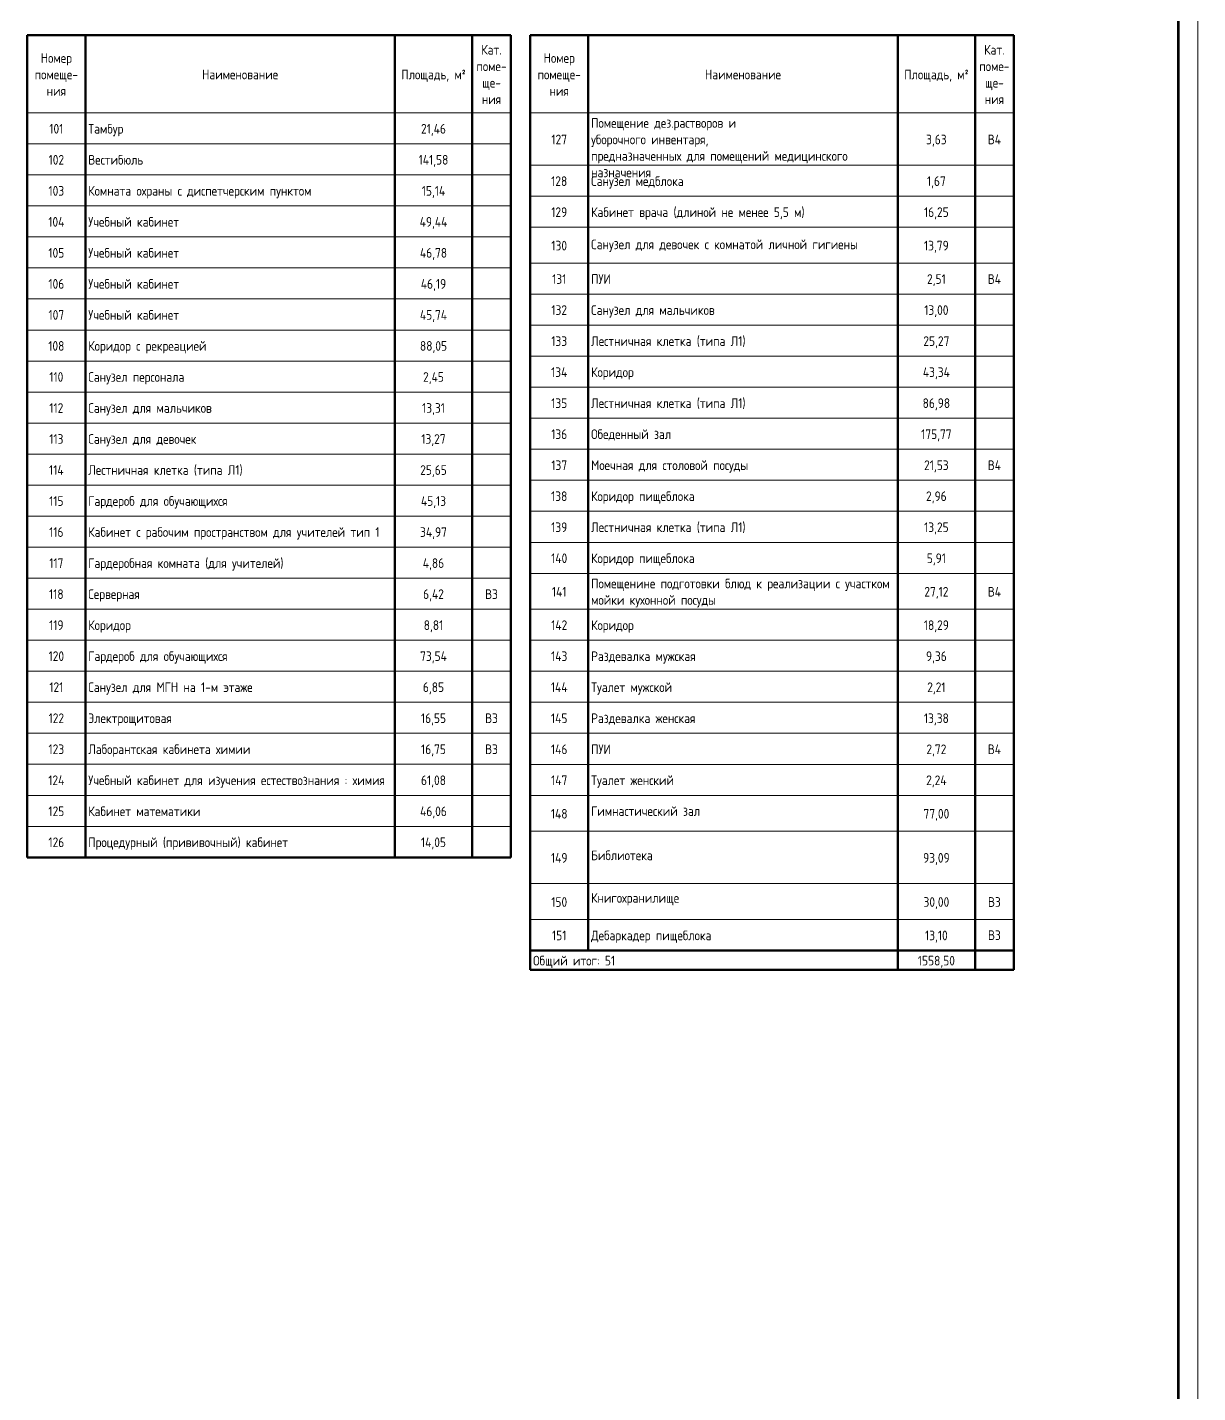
# Model space of a CAD drawing. Header units: millimetres. Extents: x -325553 to 627452, y -28539 to 738858.
# Drawn here: x 1951 to 32207, y 436043 to 471333 of the extents above; entities that cross this region are included whole.
import ezdxf

# ---------------------------------------------------------------- set-up
doc = ezdxf.new("R2010")
doc.units = ezdxf.units.MM
for name, color, linetype, lineweight in [('Графика', 7, 'Continuous', 20), ('Линии', 7, 'Continuous', 9), ('ОФ_рамка', 8, 'Continuous', 60)]:
    doc.layers.add(name, color=color, linetype=linetype, lineweight=lineweight)
doc.styles.add('GOST Common_8', font='', dxfattribs={"width": 0.9, "height": 3.5})
doc.styles.get('GOST Common_8').set_extended_font_data('GOST type B')

# ---------------------------------------------------------------- blocks, each defined once
blk = doc.blocks.new('А0')
at = {"layer": 'ОФ_рамка', "color": 0, "linetype": 'Continuous', "lineweight": 5, "ltscale": 100}
blk.add_lwpolyline([(341068, -393717), (341068, -309617)], dxfattribs=at)
at = {"layer": 'ОФ_рамка', "color": 0, "linetype": 'Continuous', "ltscale": 100}
blk.add_lwpolyline([(340568, -393217), (340568, -310117)], dxfattribs=at)
blk = doc.blocks.new('1 этаж')
at = {"layer": 'Линии', "color": 251, "lineweight": 50, "true_color": 0x636466}
for p, q in [((1211, 33209), (1211, 31204)), ((1211, 33209), (13711, 33209)), ((2711, 33209), (2711, 31204)), ((10711, 33209), (10711, 31204)), ((12711, 33209), (12711, 31204)), ((13711, 33209), (13711, 31204)), ((14211, 33209), (14211, 31204)), ((14211, 33209), (26712, 33209)), ((15711, 33209), (15711, 31204)), ((23711, 33209), (23711, 31204)), ((25711, 33209), (25711, 31204)), ((26711, 33209), (26711, 31204)), ((1211, 31204), (1211, 30402)), ((2711, 31204), (2711, 30402)), ((10711, 31204), (10711, 30402)), ((12711, 31204), (12711, 30402)), ((13711, 31204), (13711, 30402)), ((14211, 31204), (14211, 29851)), ((15711, 31204), (15711, 29851)), ((23711, 31204), (23711, 29851)), ((25711, 31204), (25711, 29851)), ((26711, 31204), (26711, 29851)), ((1211, 30402), (1211, 29601)), ((2711, 30402), (2711, 29601)), ((10711, 30402), (10711, 29601)), ((12711, 30402), (12711, 29601)), ((13711, 30402), (13711, 29601)), ((14211, 29851), (14211, 29049)), ((15711, 29851), (15711, 29049)), ((23711, 29851), (23711, 29049)), ((25711, 29851), (25711, 29049)), ((26711, 29851), (26711, 29049)), ((1211, 29601), (1211, 28799)), ((2711, 29601), (2711, 28799)), ((10711, 29601), (10711, 28799)), ((12711, 29601), (12711, 28799)), ((13711, 29601), (13711, 28799)), ((14211, 29049), (14211, 28247)), ((15711, 29049), (15711, 28247)), ((23711, 29049), (23711, 28247)), ((25711, 29049), (25711, 28247)), ((26711, 29049), (26711, 28247)), ((1211, 28799), (1211, 27997)), ((2711, 28799), (2711, 27997)), ((10711, 28799), (10711, 27997)), ((12711, 28799), (12711, 27997)), ((13711, 28799), (13711, 27997)), ((14211, 28247), (14211, 27320)), ((15711, 28247), (15711, 27320)), ((23711, 28247), (23711, 27320)), ((25711, 28247), (25711, 27320)), ((26711, 28247), (26711, 27320)), ((1211, 27997), (1211, 27195)), ((2711, 27997), (2711, 27195)), ((10711, 27997), (10711, 27195)), ((12711, 27997), (12711, 27195)), ((13711, 27997), (13711, 27195)), ((1211, 27195), (1211, 26393)), ((2711, 27195), (2711, 26393)), ((10711, 27195), (10711, 26393)), ((12711, 27195), (12711, 26393)), ((13711, 27195), (13711, 26393)), ((14211, 27320), (14211, 26518)), ((15711, 27320), (15711, 26518)), ((23711, 27320), (23711, 26518)), ((25711, 27320), (25711, 26518)), ((26711, 27320), (26711, 26518)), ((14211, 26518), (14211, 25716)), ((15711, 26518), (15711, 25716)), ((23711, 26518), (23711, 25716)), ((25711, 26518), (25711, 25716)), ((26711, 26518), (26711, 25716)), ((1211, 26393), (1211, 25591)), ((2711, 26393), (2711, 25591)), ((10711, 26393), (10711, 25591)), ((12711, 26393), (12711, 25591)), ((13711, 26393), (13711, 25591)), ((1211, 25591), (1211, 24790)), ((2711, 25591), (2711, 24790)), ((10711, 25591), (10711, 24790)), ((12711, 25591), (12711, 24790)), ((13711, 25591), (13711, 24790)), ((14211, 25716), (14211, 24914)), ((15711, 25716), (15711, 24914)), ((23711, 25716), (23711, 24914)), ((25711, 25716), (25711, 24914)), ((26711, 25716), (26711, 24914)), ((1211, 24790), (1211, 23988)), ((1211, 24790), (1211, 23988)), ((2711, 24790), (2711, 23988)), ((2711, 24790), (2711, 23988)), ((10711, 24790), (10711, 23988)), ((10711, 24790), (10711, 23988)), ((12711, 24790), (12711, 23988)), ((12711, 24790), (12711, 23988)), ((13711, 24790), (13711, 23988)), ((14211, 24914), (14211, 24112)), ((15711, 24914), (15711, 24112)), ((23711, 24914), (23711, 24112)), ((25711, 24914), (25711, 24112)), ((26711, 24914), (26711, 24112)), ((14211, 24112), (14211, 23311)), ((15711, 24112), (15711, 23311)), ((23711, 24112), (23711, 23311)), ((25711, 24112), (25711, 23311)), ((26711, 24112), (26711, 23311)), ((1211, 23988), (1211, 23186)), ((2711, 23988), (2711, 23186)), ((10711, 23988), (10711, 23186)), ((12711, 23988), (12711, 23186)), ((13711, 23988), (13711, 23186)), ((14211, 23311), (14211, 22509)), ((15711, 23311), (15711, 22509)), ((23711, 23311), (23711, 22509)), ((25711, 23311), (25711, 22509)), ((26711, 23311), (26711, 22509)), ((1211, 23186), (1211, 22384)), ((2711, 23186), (2711, 22384)), ((10711, 23186), (10711, 22384)), ((12711, 23186), (12711, 22384)), ((13711, 23186), (13711, 22384)), ((1211, 22384), (1211, 21582)), ((2711, 22384), (2711, 21582)), ((10711, 22384), (10711, 21582)), ((12711, 22384), (12711, 21582)), ((13711, 22384), (13711, 21582)), ((14211, 22509), (14211, 21707)), ((15711, 22509), (15711, 21707)), ((23711, 22509), (23711, 21707)), ((25711, 22509), (25711, 21707)), ((26711, 22509), (26711, 21707)), ((1211, 21582), (1211, 20780)), ((2711, 21582), (2711, 20780)), ((10711, 21582), (10711, 20780)), ((12711, 21582), (12711, 20780)), ((13711, 21582), (13711, 20780)), ((14211, 21707), (14211, 20905)), ((15711, 21707), (15711, 20905)), ((23711, 21707), (23711, 20905)), ((25711, 21707), (25711, 20905)), ((26711, 21707), (26711, 20905)), ((14211, 20905), (14211, 20103)), ((15711, 20905), (15711, 20103)), ((23711, 20905), (23711, 20103)), ((25711, 20905), (25711, 20103)), ((26711, 20905), (26711, 20103)), ((1211, 20780), (1211, 19978)), ((2711, 20780), (2711, 19978)), ((10711, 20780), (10711, 19978)), ((12711, 20780), (12711, 19978)), ((13711, 20780), (13711, 19978)), ((1211, 19978), (1211, 19177)), ((2711, 19978), (2711, 19177)), ((10711, 19978), (10711, 19177)), ((12711, 19978), (12711, 19177)), ((13711, 19978), (13711, 19177)), ((14211, 20103), (14211, 19301)), ((15711, 20103), (15711, 19301)), ((23711, 20103), (23711, 19301)), ((25711, 20103), (25711, 19301)), ((26711, 20103), (26711, 19301)), ((1211, 19177), (1211, 18375)), ((2711, 19177), (2711, 18375)), ((10711, 19177), (10711, 18375)), ((12711, 19177), (12711, 18375)), ((13711, 19177), (13711, 18375)), ((14211, 19301), (14211, 18374)), ((15711, 19301), (15711, 18374)), ((23711, 19301), (23711, 18374)), ((25711, 19301), (25711, 18374)), ((26711, 19301), (26711, 18374)), ((1211, 18375), (1211, 17573)), ((2711, 18375), (2711, 17573)), ((10711, 18375), (10711, 17573)), ((12711, 18375), (12711, 17573)), ((13711, 18375), (13711, 17573)), ((14211, 18374), (14211, 17572)), ((15711, 18374), (15711, 17572)), ((23711, 18374), (23711, 17572)), ((25711, 18374), (25711, 17572)), ((26711, 18374), (26711, 17572)), ((1211, 17573), (1211, 16771)), ((1211, 17573), (1211, 16771)), ((2711, 17573), (2711, 16771)), ((2711, 17573), (2711, 16771)), ((10711, 17573), (10711, 16771)), ((10711, 17573), (10711, 16771)), ((12711, 17573), (12711, 16771)), ((12711, 17573), (12711, 16771)), ((13711, 17573), (13711, 16771)), ((13711, 17573), (13711, 16771)), ((14211, 17572), (14211, 16770)), ((15711, 17572), (15711, 16770)), ((23711, 17572), (23711, 16770)), ((25711, 17572), (25711, 16770)), ((26711, 17572), (26711, 16770)), ((1211, 16771), (1211, 15969)), ((2711, 16771), (2711, 15969)), ((10711, 16771), (10711, 15969)), ((12711, 16771), (12711, 15969)), ((13711, 16771), (13711, 15969)), ((14211, 16770), (14211, 15969)), ((15711, 16770), (15711, 15969)), ((23711, 16770), (23711, 15969)), ((25711, 16770), (25711, 15969)), ((26711, 16770), (26711, 15969)), ((1211, 15969), (1211, 15167)), ((2711, 15969), (2711, 15167)), ((10711, 15969), (10711, 15167)), ((12711, 15969), (12711, 15167)), ((13711, 15969), (13711, 15167)), ((14211, 15969), (14211, 15167)), ((15711, 15969), (15711, 15167)), ((23711, 15969), (23711, 15167)), ((25711, 15969), (25711, 15167)), ((26711, 15969), (26711, 15167)), ((1211, 15167), (1211, 14366)), ((2711, 15167), (2711, 14366)), ((10711, 15167), (10711, 14366)), ((12711, 15167), (12711, 14366)), ((13711, 15167), (13711, 14366)), ((14211, 15167), (14211, 14365)), ((15711, 15167), (15711, 14365)), ((23711, 15167), (23711, 14365)), ((25711, 15167), (25711, 14365)), ((26711, 15167), (26711, 14365)), ((1211, 14366), (1211, 13564)), ((2711, 14366), (2711, 13564)), ((10711, 14366), (10711, 13564)), ((12711, 14366), (12711, 13564)), ((13711, 14366), (13711, 13564)), ((14211, 14365), (14211, 13563)), ((15711, 14365), (15711, 13563)), ((23711, 14365), (23711, 13563)), ((25711, 14365), (25711, 13563)), ((26711, 14365), (26711, 13563)), ((1211, 13564), (1211, 12762)), ((2711, 13564), (2711, 12762)), ((10711, 13564), (10711, 12762)), ((12711, 13564), (12711, 12762)), ((13711, 13564), (13711, 12762)), ((14211, 13563), (14211, 12636)), ((15711, 13563), (15711, 12636)), ((23711, 13563), (23711, 12636)), ((25711, 13563), (25711, 12636)), ((26711, 13563), (26711, 12636)), ((1211, 12762), (1211, 11960)), ((2711, 12762), (2711, 11960)), ((10711, 12762), (10711, 11960)), ((12711, 12762), (12711, 11960)), ((13711, 12762), (13711, 11960)), ((14211, 12636), (14211, 11282)), ((15711, 12636), (15711, 11282)), ((23711, 12636), (23711, 11282)), ((25711, 12636), (25711, 11282)), ((26711, 12636), (26711, 11282)), ((2711, 11960), (1211, 11960)), ((10711, 11960), (2711, 11960)), ((12711, 11960), (10711, 11960)), ((13711, 11960), (12711, 11960)), ((14211, 11282), (14211, 10355)), ((15711, 11282), (15711, 10355)), ((23711, 11282), (23711, 10355)), ((25711, 11282), (25711, 10355)), ((26711, 11282), (26711, 10355)), ((14211, 10355), (14211, 9553)), ((15711, 10355), (15711, 9553)), ((23711, 10355), (23711, 9553)), ((25711, 10355), (25711, 9553)), ((26711, 10355), (26711, 9553)), ((15711, 9553), (14211, 9553)), ((14211, 9553), (14211, 9052)), ((23711, 9553), (15711, 9553)), ((25711, 9553), (23711, 9553)), ((23711, 9553), (23711, 9052)), ((26711, 9553), (25711, 9553)), ((25711, 9553), (25711, 9052)), ((26711, 9553), (26711, 9052)), ((26712, 9553), (26712, 9052)), ((15711, 9052), (14211, 9052)), ((23711, 9052), (15711, 9052)), ((25711, 9052), (23711, 9052)), ((26711, 9052), (25711, 9052)), ((26712, 9052), (26711, 9052))]:
    blk.add_line(p, q, dxfattribs=at)
at = {"layer": 'Линии', "color": 251, "lineweight": 20, "true_color": 0x636466}
for p, q in [((13711, 33209), (13711, 31204)), ((26712, 33209), (26712, 31204)), ((2711, 31204), (1211, 31204)), ((10711, 31204), (2711, 31204)), ((12711, 31204), (10711, 31204)), ((13711, 31204), (12711, 31204)), ((15711, 31204), (14211, 31204)), ((23711, 31204), (15711, 31204)), ((25711, 31204), (23711, 31204)), ((26711, 31204), (25711, 31204)), ((2711, 30402), (1211, 30402)), ((10711, 30402), (2711, 30402)), ((12711, 30402), (10711, 30402)), ((13711, 30402), (12711, 30402)), ((15711, 29851), (14211, 29851)), ((23711, 29851), (15711, 29851)), ((25711, 29851), (23711, 29851)), ((26711, 29851), (25711, 29851)), ((2711, 29601), (1211, 29601)), ((10711, 29601), (2711, 29601)), ((12711, 29601), (10711, 29601)), ((13711, 29601), (12711, 29601)), ((15711, 29049), (14211, 29049)), ((23711, 29049), (15711, 29049)), ((25711, 29049), (23711, 29049)), ((26711, 29049), (25711, 29049)), ((2711, 28799), (1211, 28799)), ((10711, 28799), (2711, 28799)), ((12711, 28799), (10711, 28799)), ((13711, 28799), (12711, 28799)), ((15711, 28247), (14211, 28247)), ((23711, 28247), (15711, 28247)), ((25711, 28247), (23711, 28247)), ((26711, 28247), (25711, 28247)), ((2711, 27997), (1211, 27997)), ((10711, 27997), (2711, 27997)), ((12711, 27997), (10711, 27997)), ((13711, 27997), (12711, 27997)), ((2711, 27195), (1211, 27195)), ((10711, 27195), (2711, 27195)), ((12711, 27195), (10711, 27195)), ((13711, 27195), (12711, 27195)), ((15711, 27320), (14211, 27320)), ((23711, 27320), (15711, 27320)), ((25711, 27320), (23711, 27320)), ((26711, 27320), (25711, 27320)), ((15711, 26518), (14211, 26518)), ((23711, 26518), (15711, 26518)), ((25711, 26518), (23711, 26518)), ((26711, 26518), (25711, 26518)), ((2711, 26393), (1211, 26393)), ((10711, 26393), (2711, 26393)), ((12711, 26393), (10711, 26393)), ((13711, 26393), (12711, 26393)), ((2711, 25591), (1211, 25591)), ((10711, 25591), (2711, 25591)), ((12711, 25591), (10711, 25591)), ((13711, 25591), (12711, 25591)), ((15711, 25716), (14211, 25716)), ((23711, 25716), (15711, 25716)), ((25711, 25716), (23711, 25716)), ((26711, 25716), (25711, 25716)), ((2711, 24790), (1211, 24790)), ((2711, 24790), (1211, 24790)), ((10711, 24790), (2711, 24790)), ((10711, 24790), (2711, 24790)), ((12711, 24790), (10711, 24790)), ((12711, 24790), (10711, 24790)), ((13711, 24790), (12711, 24790)), ((15711, 24914), (14211, 24914)), ((23711, 24914), (15711, 24914)), ((25711, 24914), (23711, 24914)), ((26711, 24914), (25711, 24914)), ((15711, 24112), (14211, 24112)), ((23711, 24112), (15711, 24112)), ((25711, 24112), (23711, 24112)), ((26711, 24112), (25711, 24112)), ((2711, 23988), (1211, 23988)), ((10711, 23988), (2711, 23988)), ((12711, 23988), (10711, 23988)), ((13711, 23988), (12711, 23988)), ((15711, 23311), (14211, 23311)), ((23711, 23311), (15711, 23311)), ((25711, 23311), (23711, 23311)), ((26711, 23311), (25711, 23311)), ((2711, 23186), (1211, 23186)), ((10711, 23186), (2711, 23186)), ((12711, 23186), (10711, 23186)), ((13711, 23186), (12711, 23186)), ((2711, 22384), (1211, 22384)), ((10711, 22384), (2711, 22384)), ((12711, 22384), (10711, 22384)), ((13711, 22384), (12711, 22384)), ((15711, 22509), (14211, 22509)), ((23711, 22509), (15711, 22509)), ((25711, 22509), (23711, 22509)), ((26711, 22509), (25711, 22509)), ((2711, 21582), (1211, 21582)), ((10711, 21582), (2711, 21582)), ((12711, 21582), (10711, 21582)), ((13711, 21582), (12711, 21582)), ((15711, 21707), (14211, 21707)), ((23711, 21707), (15711, 21707)), ((25711, 21707), (23711, 21707)), ((26711, 21707), (25711, 21707)), ((15711, 20905), (14211, 20905)), ((23711, 20905), (15711, 20905)), ((25711, 20905), (23711, 20905)), ((26711, 20905), (25711, 20905)), ((2711, 20780), (1211, 20780)), ((10711, 20780), (2711, 20780)), ((12711, 20780), (10711, 20780)), ((13711, 20780), (12711, 20780)), ((2711, 19978), (1211, 19978)), ((10711, 19978), (2711, 19978)), ((12711, 19978), (10711, 19978)), ((13711, 19978), (12711, 19978)), ((15711, 20103), (14211, 20103)), ((23711, 20103), (15711, 20103)), ((25711, 20103), (23711, 20103)), ((26711, 20103), (25711, 20103)), ((2711, 19177), (1211, 19177)), ((10711, 19177), (2711, 19177)), ((12711, 19177), (10711, 19177)), ((13711, 19177), (12711, 19177)), ((15711, 19301), (14211, 19301)), ((23711, 19301), (15711, 19301)), ((25711, 19301), (23711, 19301)), ((26711, 19301), (25711, 19301)), ((2711, 18375), (1211, 18375)), ((10711, 18375), (2711, 18375)), ((12711, 18375), (10711, 18375)), ((13711, 18375), (12711, 18375)), ((15711, 18374), (14211, 18374)), ((23711, 18374), (15711, 18374)), ((25711, 18374), (23711, 18374)), ((26711, 18374), (25711, 18374)), ((2711, 17573), (1211, 17573)), ((2711, 17573), (1211, 17573)), ((10711, 17573), (2711, 17573)), ((10711, 17573), (2711, 17573)), ((12711, 17573), (10711, 17573)), ((12711, 17573), (10711, 17573)), ((13711, 17573), (12711, 17573)), ((13711, 17573), (12711, 17573)), ((15711, 17572), (14211, 17572)), ((23711, 17572), (15711, 17572)), ((25711, 17572), (23711, 17572)), ((26711, 17572), (25711, 17572)), ((2711, 16771), (1211, 16771)), ((10711, 16771), (2711, 16771)), ((12711, 16771), (10711, 16771)), ((13711, 16771), (12711, 16771)), ((15711, 16770), (14211, 16770)), ((23711, 16770), (15711, 16770)), ((25711, 16770), (23711, 16770)), ((26711, 16770), (25711, 16770)), ((2711, 15969), (1211, 15969)), ((10711, 15969), (2711, 15969)), ((12711, 15969), (10711, 15969)), ((13711, 15969), (12711, 15969)), ((15711, 15969), (14211, 15969)), ((23711, 15969), (15711, 15969)), ((25711, 15969), (23711, 15969)), ((26711, 15969), (25711, 15969)), ((2711, 15167), (1211, 15167)), ((10711, 15167), (2711, 15167)), ((12711, 15167), (10711, 15167)), ((13711, 15167), (12711, 15167)), ((15711, 15167), (14211, 15167)), ((23711, 15167), (15711, 15167)), ((25711, 15167), (23711, 15167)), ((26711, 15167), (25711, 15167)), ((2711, 14366), (1211, 14366)), ((10711, 14366), (2711, 14366)), ((12711, 14366), (10711, 14366)), ((13711, 14366), (12711, 14366)), ((15711, 14365), (14211, 14365)), ((23711, 14365), (15711, 14365)), ((25711, 14365), (23711, 14365)), ((26711, 14365), (25711, 14365)), ((2711, 13564), (1211, 13564)), ((10711, 13564), (2711, 13564)), ((12711, 13564), (10711, 13564)), ((13711, 13564), (12711, 13564)), ((15711, 13563), (14211, 13563)), ((23711, 13563), (15711, 13563)), ((25711, 13563), (23711, 13563)), ((26711, 13563), (25711, 13563)), ((2711, 12762), (1211, 12762)), ((10711, 12762), (2711, 12762)), ((12711, 12762), (10711, 12762)), ((13711, 12762), (12711, 12762)), ((15711, 12636), (14211, 12636)), ((23711, 12636), (15711, 12636)), ((25711, 12636), (23711, 12636)), ((26711, 12636), (25711, 12636)), ((15711, 11282), (14211, 11282)), ((23711, 11282), (15711, 11282)), ((25711, 11282), (23711, 11282)), ((26711, 11282), (25711, 11282)), ((15711, 10355), (14211, 10355)), ((23711, 10355), (15711, 10355)), ((25711, 10355), (23711, 10355)), ((26711, 10355), (25711, 10355))]:
    blk.add_line(p, q, dxfattribs=at)
at = {"layer": 'Графика', "color": 251, "true_color": 0x636466, "char_height": 250, "line_spacing_factor": 1.022761, "style": 'GOST Common_8'}
for s, insert, width, attachment_point in [('Кат.\\Pпоме-\\Pще-\\Pния', (13211, 32959), 962.45, 2), ('Кат.\\Pпоме-\\Pще-\\Pния', (26211, 32959), 962.45, 2), ('Номер\\Pпомеще-\\Pния', (1961, 32746), 1418.03, 2), ('Номер\\Pпомеще-\\Pния', (14961, 32746), 1418.03, 2), ('Наименование', (6711, 32320), 2353.32, 2), ('Площадь, м\\fGOST Common|b0|i0|c238|p34|;\\W.9;²', (11711, 32320), 2009.37, 2), ('Наименование', (19711, 32320), 2353.32, 2), ('Площадь, м\\fGOST Common|b0|i0|c238|p34|;\\W.9;²', (24711, 32320), 2009.37, 2), ('Помещение дез.растворов и ^Mуборочного инвентаря,\\Pпредназначенных для помещений медицинского\\Pназначения', (15786, 31067), 8481, 1), ('101', (1961, 30917), 458.6, 2), ('Тамбур', (2786, 30917), 1203.81, 1), ('21,46', (11711, 30917), 817.63, 2), ('127', (14961, 30641), 509.89, 2), ('3,63', (24711, 30641), 654.71, 2), ('В4', (26211, 30641), 428.42, 2), ('102', (1961, 30115), 509.89, 2), ('Вестибюль', (2786, 30115), 7171.59, 1), ('141,58', (11711, 30115), 790.47, 2), ('103', (1961, 29313), 509.89, 2), ('Комната охраны с диспетчерским пунктом', (2786, 29313), 7041.85, 1), ('15,14', (11711, 29313), 766.34, 2), ('128', (14961, 29563), 509.89, 2), ('Санузел медблока', (15786, 29563), 2968.8, 1), ('1,67', (24711, 29563), 603.41, 2), ('129', (14961, 28762), 509.89, 2), ('Кабинет врача (длиной не менее 5,5 м)', (15786, 28762), 6326.81, 1), ('16,25', (24711, 28762), 790.47, 2), ('104', (1961, 28511), 537.04, 2), ('Учебный кабинет', (2786, 28511), 4969.12, 1), ('49,44', (11711, 28511), 923.22, 2), ('130', (14961, 27897), 509.89, 2), ('Санузел для девочек с комнатой личной гигиены', (15786, 27929), 7983.18, 1), ('13,79', (24711, 27897), 790.47, 2), ('105', (1961, 27710), 509.89, 2), ('Учебный кабинет', (2786, 27710), 4969.12, 1), ('46,78', (11711, 27710), 868.92, 2), ('106', (1961, 26908), 509.89, 2), ('Учебный кабинет', (2786, 26908), 4302.35, 1), ('46,19', (11711, 26908), 817.63, 2), ('131', (14961, 27033), 458.6, 2), ('ПУИ', (15786, 27033), 642.64, 1), ('2,51', (24711, 27033), 603.41, 2), ('В4', (26211, 27033), 428.42, 2), ('132', (14961, 26231), 509.89, 2), ('Санузел для мальчиков', (15786, 26231), 8281.87, 1), ('13,00', (24711, 26231), 790.47, 2), ('107', (1961, 26106), 509.89, 2), ('Учебный кабинет', (2786, 26106), 4302.35, 1), ('45,74', (11711, 26106), 896.07, 2), ('133', (14961, 25429), 509.89, 2), ('Лестничная клетка (типа Л1)', (15786, 25429), 4836.37, 1), ('25,27', (24711, 25429), 841.76, 2), ('108', (1961, 25304), 509.89, 2), ('Коридор с рекреацией', (2786, 25304), 6797.47, 1), ('88,05', (11711, 25304), 868.92, 2), ('110', (1961, 24502), 458.6, 2), ('Санузел персонала', (2786, 24502), 3131.72, 1), ('2,45', (11711, 24502), 681.86, 2), ('134', (14961, 24627), 537.04, 2), ('Коридор', (15786, 24627), 1336.56, 1), ('43,34', (24711, 24627), 896.07, 2), ('112', (1961, 23700), 458.6, 2), ('Санузел для мальчиков', (2786, 23700), 6752.21, 1), ('13,31', (11711, 23700), 739.18, 2), ('135', (14961, 23825), 509.89, 2), ('Лестничная клетка (типа Л1)', (15786, 23825), 4836.37, 1), ('86,98', (24711, 23825), 841.76, 2), ('136', (14961, 23023), 509.89, 2), ('Обеденный зал', (15786, 23023), 2407.63, 1), ('175,77', (24711, 23023), 977.53, 2), ('113', (1961, 22899), 458.6, 2), ('Санузел для девочек', (2786, 22899), 6323.79, 1), ('13,27', (11711, 22899), 790.47, 2), ('114', (1961, 22097), 485.75, 2), ('Лестничная клетка (типа Л1)', (2786, 22097), 4836.37, 1), ('25,65', (11711, 22097), 841.76, 2), ('137', (14961, 22221), 509.89, 2), ('Моечная для столовой посуды', (15786, 22221), 5068.69, 1), ('21,53', (24711, 22221), 790.47, 2), ('В4', (26211, 22221), 428.42, 2), ('115', (1961, 21295), 458.6, 2), ('Гардероб для обучающихся', (2786, 21295), 7735.78, 1), ('45,13', (11711, 21295), 817.63, 2), ('138', (14961, 21420), 509.89, 2), ('Коридор пищеблока', (15786, 21420), 3222.24, 1), ('2,96', (24711, 21420), 654.71, 2), ('116', (1961, 20493), 458.6, 2), ('Кабинет с рабочим пространством для учителей тип 1', (2786, 20493), 9008.99, 1), ('34,97', (11711, 20493), 868.92, 2), ('139', (14961, 20618), 509.89, 2), ('Лестничная клетка (типа Л1)', (15786, 20618), 4836.37, 1), ('13,25', (24711, 20618), 790.47, 2), ('140', (14961, 19816), 537.04, 2), ('Коридор пищеблока', (15786, 19816), 3222.24, 1), ('5,91', (24711, 19816), 603.41, 2), ('117', (1961, 19691), 458.6, 2), ('Гардеробная комната (для учителей)', (2786, 19691), 6166.9, 1), ('4,86', (11711, 19691), 681.86, 2), ('Помещенине подготовки блюд к реализации с участком\\Pмойки кухонной посуды', (15786, 19164), 9153.81, 1), ('118', (1961, 18889), 458.6, 2), ('Серверная', (2786, 18889), 1710.68, 1), ('6,42', (11711, 18889), 681.86, 2), ('В3', (13211, 18889), 401.27, 2), ('141', (14961, 18951), 485.75, 2), ('27,12', (24711, 18951), 790.47, 2), ('В4', (26211, 18951), 428.42, 2), ('119', (1961, 18087), 458.6, 2), ('Коридор', (2786, 18087), 1819.3, 1), ('8,81', (11711, 18087), 603.41, 2), ('142', (14961, 18087), 537.04, 2), ('Коридор', (15786, 18087), 1336.56, 1), ('18,29', (24711, 18087), 790.47, 2), ('120', (1961, 17286), 509.89, 2), ('Гардероб для обучающихся', (2786, 17286), 9199.06, 1), ('73,54', (11711, 17286), 868.92, 2), ('143', (14961, 17285), 537.04, 2), ('Раздевалка мужская', (15786, 17285), 3454.55, 1), ('9,36', (24711, 17285), 654.71, 2), ('121', (1961, 16484), 458.6, 2), ('Санузел для МГН на 1-м этаже', (2786, 16484), 5005.33, 1), ('6,85', (11711, 16484), 654.71, 2), ('144', (14961, 16483), 564.19, 2), ('Туалет мужской', (15786, 16483), 2691.23, 1), ('2,21', (24711, 16483), 603.41, 2), ('122', (1961, 15682), 509.89, 2), ('Электрощитовая', (2786, 15682), 2863.2, 1), ('16,55', (11711, 15682), 790.47, 2), ('В3', (13211, 15682), 401.27, 2), ('145', (14961, 15681), 537.04, 2), ('Раздевалка женская', (15786, 15681), 3427.4, 1), ('13,38', (24711, 15681), 790.47, 2), ('123', (1961, 14880), 509.89, 2), ('Лаборантская кабинета химии', (2786, 14880), 5138.08, 1), ('16,75', (11711, 14880), 790.47, 2), ('В3', (13211, 14880), 401.27, 2), ('146', (14961, 14879), 537.04, 2), ('ПУИ', (15786, 14879), 642.64, 1), ('2,72', (24711, 14879), 654.71, 2), ('В4', (26211, 14879), 428.42, 2), ('124', (1961, 14078), 537.04, 2), ('Учебный кабинет для изучения естествознания : химия', (2786, 14078), 9099.5, 1), ('61,08', (11711, 14078), 790.47, 2), ('147', (14961, 14078), 537.04, 2), ('Туалет женский', (15786, 14078), 2664.08, 1), ('2,24', (24711, 14078), 681.86, 2), ('125', (1961, 13276), 509.89, 2), ('Кабинет математики', (2786, 13276), 3599.37, 1), ('46,06', (11711, 13276), 868.92, 2), ('148', (14961, 13213), 537.04, 2), ('Гимнастический зал', (15786, 13282), 6776.35, 1), ('77,00', (24711, 13213), 841.76, 2), ('126', (1961, 12475), 509.89, 2), ('Процедурный (прививочный) кабинет', (2786, 12475), 6019.06, 1), ('14,05', (11711, 12475), 817.63, 2), ('149', (14961, 12073), 537.04, 2), ('Библиотека', (15786, 12138), 8302.99, 1), ('93,09', (24711, 12073), 841.76, 2), ('Книгохранилище', (15786, 11037), 8064.64, 1), ('150', (14961, 10932), 509.89, 2), ('30,00', (24711, 10932), 841.76, 2), ('В3', (26211, 10932), 401.27, 2), ('151', (14961, 10068), 458.6, 2), ('Дебаркадер пищеблока', (15786, 10068), 3864.87, 1), ('13,10', (24711, 10068), 739.18, 2), ('В3', (26211, 10074), 401.27, 2), ('Общий итог: 51', (14286, 9416), 2437.8, 1), ('1558,50', (24711, 9416), 1164.59, 2)]:
    blk.add_mtext(s, dxfattribs=dict(at, insert=insert, width=width, attachment_point=attachment_point))

msp = doc.modelspace()

# ---------------------------------------------------------------- block references
msp.add_blockref('1 этаж', (740.6, 437918.3))
at = {"layer": 'ОФ_рамка', "color": 0, "lineweight": -2}
msp.add_blockref('А0', (-308860.9, 788226.9), dxfattribs=at)

doc.saveas('drawing.dxf')
